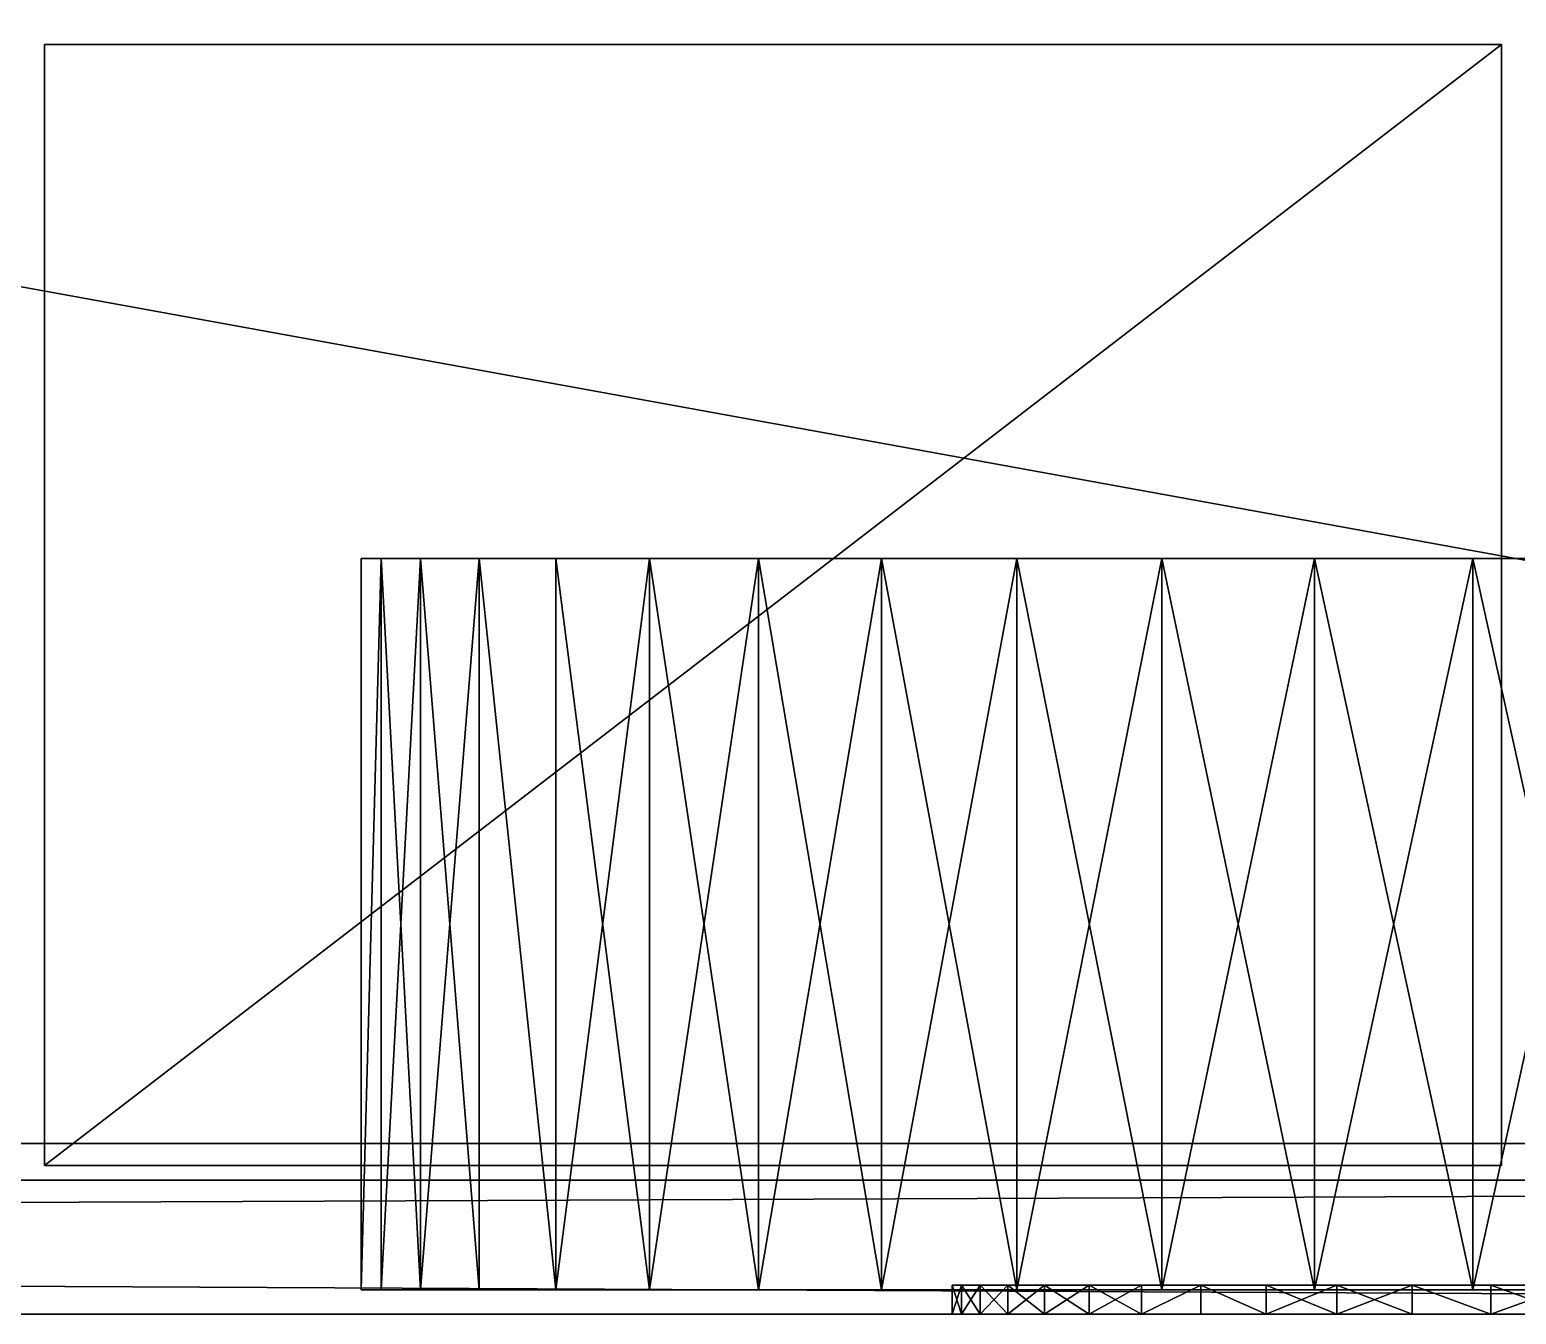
# Model space of a CAD drawing. Header units: millimetres. Extents: x -3100 to 14040, y -1280 to 1295.
# Drawn here: x 11725 to 12335, y -1280 to -753 of the extents above; entities that cross this region are included whole.
import ezdxf

# ---------------------------------------------------------------- set-up
doc = ezdxf.new("R2010")
doc.units = ezdxf.units.MM

msp = doc.modelspace()

# ---------------------------------------------------------------- linework, layer by layer
at = {"layer": 'CAD_75LAB'}
for points in [[(14040, -1280, 1160), (-40, -1280, 1160), (-40, 1280, 1160)], [(14040, 1280, 1160), (14040, -1280, 1160), (-40, 1280, 1160)], [(14040, -1280, 1250), (-40, 1280, 1250), (-40, -1280, 1250)], [(14040, 1280, 1250), (-40, 1280, 1250), (14040, -1280, 1250)], [(11731, -1219, 1253), (11731, -759, 1391), (11731, -759, 1253)], [(11731, -1219, 1391), (11731, -759, 1391), (11731, -1219, 1253)], [(12329, -759, 1391), (12329, -759, 1253), (11731, -759, 1253)], [(12329, -759, 1391), (11731, -759, 1253), (11731, -759, 1391)], [(12329, -759, 1253), (11731, -1219, 1253), (11731, -759, 1253)], [(12329, -759, 1253), (12329, -1219, 1253), (11731, -1219, 1253)], [(12329, -759, 1391), (11731, -759, 1391), (11731, -1219, 1391)], [(12329, -759, 1391), (11731, -1219, 1391), (12329, -1219, 1391)], [(11731, -1219, 1397), (11731, -759, 1535), (11731, -759, 1397)], [(11731, -1219, 1535), (11731, -759, 1535), (11731, -1219, 1397)], [(12329, -759, 1535), (12329, -759, 1397), (11731, -759, 1397)], [(12329, -759, 1535), (11731, -759, 1397), (11731, -759, 1535)], [(12329, -759, 1397), (11731, -1219, 1397), (11731, -759, 1397)], [(12329, -759, 1397), (12329, -1219, 1397), (11731, -1219, 1397)], [(12329, -759, 1535), (11731, -759, 1535), (11731, -1219, 1535)], [(12329, -759, 1535), (11731, -1219, 1535), (12329, -1219, 1535)], [(11731, -1219, 1541), (11731, -759, 1679), (11731, -759, 1541)], [(11731, -1219, 1679), (11731, -759, 1679), (11731, -1219, 1541)], [(12329, -759, 1679), (12329, -759, 1541), (11731, -759, 1541)], [(12329, -759, 1679), (11731, -759, 1541), (11731, -759, 1679)], [(12329, -759, 1541), (11731, -1219, 1541), (11731, -759, 1541)], [(12329, -759, 1541), (12329, -1219, 1541), (11731, -1219, 1541)], [(12329, -759, 1679), (11731, -759, 1679), (11731, -1219, 1679)], [(12329, -759, 1679), (11731, -1219, 1679), (12329, -1219, 1679)], [(11731, -1219, 1685), (11731, -759, 1823), (11731, -759, 1685)], [(11731, -1219, 1823), (11731, -759, 1823), (11731, -1219, 1685)], [(12329, -759, 1823), (12329, -759, 1685), (11731, -759, 1685)], [(12329, -759, 1823), (11731, -759, 1685), (11731, -759, 1823)], [(12329, -759, 1685), (11731, -1219, 1685), (11731, -759, 1685)], [(12329, -759, 1685), (12329, -1219, 1685), (11731, -1219, 1685)], [(12329, -759, 1823), (11731, -759, 1823), (11731, -1219, 1823)], [(12329, -759, 1823), (11731, -1219, 1823), (12329, -1219, 1823)], [(11731, -1219, 1829), (11731, -759, 1967), (11731, -759, 1829)], [(11731, -1219, 1967), (11731, -759, 1967), (11731, -1219, 1829)], [(12329, -759, 1967), (12329, -759, 1829), (11731, -759, 1829)], [(12329, -759, 1967), (11731, -759, 1829), (11731, -759, 1967)], [(12329, -759, 1829), (11731, -1219, 1829), (11731, -759, 1829)], [(12329, -759, 1829), (12329, -1219, 1829), (11731, -1219, 1829)], [(12329, -759, 1967), (11731, -759, 1967), (11731, -1219, 1967)], [(12329, -759, 1967), (11731, -1219, 1967), (12329, -1219, 1967)], [(11731, -1219, 1973), (11731, -759, 2111), (11731, -759, 1973)], [(11731, -1219, 2111), (11731, -759, 2111), (11731, -1219, 1973)], [(12329, -759, 2111), (12329, -759, 1973), (11731, -759, 1973)], [(12329, -759, 2111), (11731, -759, 1973), (11731, -759, 2111)], [(12329, -759, 1973), (11731, -1219, 1973), (11731, -759, 1973)], [(12329, -759, 1973), (12329, -1219, 1973), (11731, -1219, 1973)], [(12329, -759, 2111), (11731, -759, 2111), (11731, -1219, 2111)], [(12329, -759, 2111), (11731, -1219, 2111), (12329, -1219, 2111)], [(11731, -1219, 2117), (11731, -759, 2255), (11731, -759, 2117)], [(11731, -1219, 2255), (11731, -759, 2255), (11731, -1219, 2117)], [(12329, -759, 2255), (12329, -759, 2117), (11731, -759, 2117)], [(12329, -759, 2255), (11731, -759, 2117), (11731, -759, 2255)], [(12329, -759, 2117), (11731, -1219, 2117), (11731, -759, 2117)], [(12329, -759, 2117), (12329, -1219, 2117), (11731, -1219, 2117)], [(12329, -759, 2255), (11731, -759, 2255), (11731, -1219, 2255)], [(12329, -759, 2255), (11731, -1219, 2255), (12329, -1219, 2255)], [(11731, -1219, 2261), (11731, -759, 2399), (11731, -759, 2261)], [(11731, -1219, 2399), (11731, -759, 2399), (11731, -1219, 2261)], [(12329, -759, 2399), (12329, -759, 2261), (11731, -759, 2261)], [(12329, -759, 2399), (11731, -759, 2261), (11731, -759, 2399)], [(12329, -759, 2261), (11731, -1219, 2261), (11731, -759, 2261)], [(12329, -759, 2261), (12329, -1219, 2261), (11731, -1219, 2261)], [(12329, -759, 2399), (11731, -759, 2399), (11731, -1219, 2399)], [(12329, -759, 2399), (11731, -1219, 2399), (12329, -1219, 2399)], [(11731, -1219, 2405), (11731, -759, 2543), (11731, -759, 2405)], [(11731, -1219, 2543), (11731, -759, 2543), (11731, -1219, 2405)], [(12329, -759, 2543), (12329, -759, 2405), (11731, -759, 2405)], [(12329, -759, 2543), (11731, -759, 2405), (11731, -759, 2543)], [(12329, -759, 2405), (11731, -1219, 2405), (11731, -759, 2405)], [(12329, -759, 2405), (12329, -1219, 2405), (11731, -1219, 2405)], [(12329, -759, 2543), (11731, -759, 2543), (11731, -1219, 2543)], [(12329, -759, 2543), (11731, -1219, 2543), (12329, -1219, 2543)], [(11731, -1219, 2549), (11731, -759, 2687), (11731, -759, 2549)], [(11731, -1219, 2687), (11731, -759, 2687), (11731, -1219, 2549)], [(12329, -759, 2687), (12329, -759, 2549), (11731, -759, 2549)], [(12329, -759, 2687), (11731, -759, 2549), (11731, -759, 2687)], [(12329, -759, 2549), (11731, -1219, 2549), (11731, -759, 2549)], [(12329, -759, 2549), (12329, -1219, 2549), (11731, -1219, 2549)], [(12329, -759, 2687), (11731, -759, 2687), (11731, -1219, 2687)], [(12329, -759, 2687), (11731, -1219, 2687), (12329, -1219, 2687)], [(11731, -1219, 2693), (11731, -759, 2831), (11731, -759, 2693)], [(11731, -1219, 2831), (11731, -759, 2831), (11731, -1219, 2693)], [(12329, -759, 2831), (12329, -759, 2693), (11731, -759, 2693)], [(12329, -759, 2831), (11731, -759, 2693), (11731, -759, 2831)], [(12329, -759, 2693), (11731, -1219, 2693), (11731, -759, 2693)], [(12329, -759, 2693), (12329, -1219, 2693), (11731, -1219, 2693)], [(12329, -759, 2831), (11731, -759, 2831), (11731, -1219, 2831)], [(12329, -759, 2831), (11731, -1219, 2831), (12329, -1219, 2831)], [(11731, -1219, 2837), (11731, -759, 2975), (11731, -759, 2837)], [(11731, -1219, 2975), (11731, -759, 2975), (11731, -1219, 2837)], [(12329, -759, 2975), (12329, -759, 2837), (11731, -759, 2837)], [(12329, -759, 2975), (11731, -759, 2837), (11731, -759, 2975)], [(12329, -759, 2837), (11731, -1219, 2837), (11731, -759, 2837)], [(12329, -759, 2837), (12329, -1219, 2837), (11731, -1219, 2837)], [(12329, -759, 2975), (11731, -759, 2975), (11731, -1219, 2975)], [(12329, -759, 2975), (11731, -1219, 2975), (12329, -1219, 2975)], [(11731, -1219, 2981), (11731, -759, 3119), (11731, -759, 2981)], [(11731, -1219, 3119), (11731, -759, 3119), (11731, -1219, 2981)], [(12329, -759, 3119), (12329, -759, 2981), (11731, -759, 2981)], [(12329, -759, 3119), (11731, -759, 2981), (11731, -759, 3119)], [(12329, -759, 2981), (11731, -1219, 2981), (11731, -759, 2981)], [(12329, -759, 2981), (12329, -1219, 2981), (11731, -1219, 2981)], [(12329, -759, 3119), (11731, -759, 3119), (11731, -1219, 3119)], [(12329, -759, 3119), (11731, -1219, 3119), (12329, -1219, 3119)], [(11731, -1219, 3125), (11731, -759, 3263), (11731, -759, 3125)], [(11731, -1219, 3263), (11731, -759, 3263), (11731, -1219, 3125)], [(12329, -759, 3263), (12329, -759, 3125), (11731, -759, 3125)], [(12329, -759, 3263), (11731, -759, 3125), (11731, -759, 3263)], [(12329, -759, 3125), (11731, -1219, 3125), (11731, -759, 3125)], [(12329, -759, 3125), (12329, -1219, 3125), (11731, -1219, 3125)], [(12329, -759, 3263), (11731, -759, 3263), (11731, -1219, 3263)], [(12329, -759, 3263), (11731, -1219, 3263), (12329, -1219, 3263)], [(11731, -1219, 3269), (11731, -759, 3407), (11731, -759, 3269)], [(11731, -1219, 3407), (11731, -759, 3407), (11731, -1219, 3269)], [(12329, -759, 3407), (12329, -759, 3269), (11731, -759, 3269)], [(12329, -759, 3407), (11731, -759, 3269), (11731, -759, 3407)], [(12329, -759, 3269), (11731, -1219, 3269), (11731, -759, 3269)], [(12329, -759, 3269), (12329, -1219, 3269), (11731, -1219, 3269)], [(12329, -759, 3407), (11731, -759, 3407), (11731, -1219, 3407)], [(12329, -759, 3407), (11731, -1219, 3407), (12329, -1219, 3407)], [(11731, -1219, 3413), (11731, -759, 3551), (11731, -759, 3413)], [(11731, -1219, 3551), (11731, -759, 3551), (11731, -1219, 3413)], [(12329, -759, 3551), (12329, -759, 3413), (11731, -759, 3413)], [(12329, -759, 3551), (11731, -759, 3413), (11731, -759, 3551)], [(12329, -759, 3413), (11731, -1219, 3413), (11731, -759, 3413)], [(12329, -759, 3413), (12329, -1219, 3413), (11731, -1219, 3413)], [(12329, -759, 3551), (11731, -759, 3551), (11731, -1219, 3551)], [(12329, -759, 3551), (11731, -1219, 3551), (12329, -1219, 3551)], [(11731, -1219, 3557), (11731, -759, 3695), (11731, -759, 3557)], [(11731, -1219, 3695), (11731, -759, 3695), (11731, -1219, 3557)], [(12329, -759, 3695), (12329, -759, 3557), (11731, -759, 3557)], [(12329, -759, 3695), (11731, -759, 3557), (11731, -759, 3695)], [(12329, -759, 3557), (11731, -1219, 3557), (11731, -759, 3557)], [(12329, -759, 3557), (12329, -1219, 3557), (11731, -1219, 3557)], [(12329, -759, 3695), (11731, -759, 3695), (11731, -1219, 3695)], [(12329, -759, 3695), (11731, -1219, 3695), (12329, -1219, 3695)], [(11731, -1219, 3701), (11731, -759, 3839), (11731, -759, 3701)], [(11731, -1219, 3839), (11731, -759, 3839), (11731, -1219, 3701)], [(12329, -759, 3839), (12329, -759, 3701), (11731, -759, 3701)], [(12329, -759, 3839), (11731, -759, 3701), (11731, -759, 3839)], [(12329, -759, 3701), (11731, -1219, 3701), (11731, -759, 3701)], [(12329, -759, 3701), (12329, -1219, 3701), (11731, -1219, 3701)], [(12329, -759, 3839), (11731, -759, 3839), (11731, -1219, 3839)], [(12329, -759, 3839), (11731, -1219, 3839), (12329, -1219, 3839)], [(12329, -1219, 1253), (12329, -759, 1253), (12329, -759, 1391)], [(12329, -1219, 1391), (12329, -1219, 1253), (12329, -759, 1391)], [(12329, -1219, 1397), (12329, -759, 1397), (12329, -759, 1535)], [(12329, -1219, 1535), (12329, -1219, 1397), (12329, -759, 1535)], [(12329, -1219, 1541), (12329, -759, 1541), (12329, -759, 1679)], [(12329, -1219, 1679), (12329, -1219, 1541), (12329, -759, 1679)], [(12329, -1219, 1685), (12329, -759, 1685), (12329, -759, 1823)], [(12329, -1219, 1823), (12329, -1219, 1685), (12329, -759, 1823)], [(12329, -1219, 1829), (12329, -759, 1829), (12329, -759, 1967)], [(12329, -1219, 1967), (12329, -1219, 1829), (12329, -759, 1967)], [(12329, -1219, 1973), (12329, -759, 1973), (12329, -759, 2111)], [(12329, -1219, 2111), (12329, -1219, 1973), (12329, -759, 2111)], [(12329, -1219, 2117), (12329, -759, 2117), (12329, -759, 2255)], [(12329, -1219, 2255), (12329, -1219, 2117), (12329, -759, 2255)], [(12329, -1219, 2261), (12329, -759, 2261), (12329, -759, 2399)], [(12329, -1219, 2399), (12329, -1219, 2261), (12329, -759, 2399)], [(12329, -1219, 2405), (12329, -759, 2405), (12329, -759, 2543)], [(12329, -1219, 2543), (12329, -1219, 2405), (12329, -759, 2543)], [(12329, -1219, 2549), (12329, -759, 2549), (12329, -759, 2687)], [(12329, -1219, 2687), (12329, -1219, 2549), (12329, -759, 2687)], [(12329, -1219, 2693), (12329, -759, 2693), (12329, -759, 2831)], [(12329, -1219, 2831), (12329, -1219, 2693), (12329, -759, 2831)], [(12329, -1219, 2837), (12329, -759, 2837), (12329, -759, 2975)], [(12329, -1219, 2975), (12329, -1219, 2837), (12329, -759, 2975)], [(12329, -1219, 2981), (12329, -759, 2981), (12329, -759, 3119)], [(12329, -1219, 3119), (12329, -1219, 2981), (12329, -759, 3119)], [(12329, -1219, 3125), (12329, -759, 3125), (12329, -759, 3263)], [(12329, -1219, 3263), (12329, -1219, 3125), (12329, -759, 3263)], [(12329, -1219, 3269), (12329, -759, 3269), (12329, -759, 3407)], [(12329, -1219, 3407), (12329, -1219, 3269), (12329, -759, 3407)], [(12329, -1219, 3413), (12329, -759, 3413), (12329, -759, 3551)], [(12329, -1219, 3551), (12329, -1219, 3413), (12329, -759, 3551)], [(12329, -1219, 3557), (12329, -759, 3557), (12329, -759, 3695)], [(12329, -1219, 3695), (12329, -1219, 3557), (12329, -759, 3695)], [(12329, -1219, 3701), (12329, -759, 3701), (12329, -759, 3839)], [(12329, -1219, 3839), (12329, -1219, 3701), (12329, -759, 3839)], [(11861.02, -1270, 573.24), (11869.19, -1270, 639.22), (11869.19, -970, 639.22)], [(11861.02, -1270, 573.24), (11869.19, -970, 639.22), (11861.02, -970, 573.24)], [(11861.02, -1270, 506.76), (11861.02, -1270, 573.24), (11861.02, -970, 573.24)], [(11861.02, -1270, 506.76), (11861.02, -970, 573.24), (11861.02, -970, 506.76)], [(11861.02, -1270, 506.76), (11861.02, -970, 506.76), (11869.19, -970, 440.78)], [(11869.19, -1270, 440.78), (11861.02, -1270, 506.76), (11869.19, -970, 440.78)], [(11861.02, -970, 506.76), (11885.41, -970, 376.3), (11869.19, -970, 440.78)], [(11861.02, -970, 506.76), (11909.43, -970, 314.3), (11885.41, -970, 376.3)], [(11869.19, -970, 639.22), (11861.02, -970, 506.76), (11861.02, -970, 573.24)], [(11869.19, -970, 639.22), (11909.43, -970, 314.3), (11861.02, -970, 506.76)], [(11869.19, -1270, 639.22), (11885.41, -1270, 703.7), (11885.41, -970, 703.7)], [(11869.19, -1270, 639.22), (11885.41, -970, 703.7), (11869.19, -970, 639.22)], [(11885.41, -1270, 376.3), (11869.19, -1270, 440.78), (11869.19, -970, 440.78)], [(11885.41, -1270, 376.3), (11869.19, -970, 440.78), (11885.41, -970, 376.3)], [(11869.19, -970, 639.22), (12024.09, -970, 152.33), (11909.43, -970, 314.3)], [(12074.58, -970, 970.93), (11869.19, -970, 639.22), (11885.41, -970, 703.7)], [(12449.83, -970, 1077.7), (11869.19, -970, 639.22), (12074.58, -970, 970.93)], [(12449.83, -970, 1077.7), (12024.09, -970, 152.33), (11869.19, -970, 639.22)], [(11885.41, -1270, 703.7), (11909.43, -970, 765.7), (11885.41, -970, 703.7)], [(11885.41, -1270, 703.7), (11909.43, -1270, 765.7), (11909.43, -970, 765.7)], [(11909.43, -1270, 314.3), (11885.41, -1270, 376.3), (11885.41, -970, 376.3)], [(11909.43, -1270, 314.3), (11885.41, -970, 376.3), (11909.43, -970, 314.3)], [(11940.88, -970, 824.27), (11885.41, -970, 703.7), (11909.43, -970, 765.7)], [(12074.58, -970, 970.93), (11885.41, -970, 703.7), (11940.88, -970, 824.27)], [(11940.88, -1270, 824.27), (11940.88, -970, 824.27), (11909.43, -970, 765.7)], [(11909.43, -1270, 765.7), (11940.88, -1270, 824.27), (11909.43, -970, 765.7)], [(11940.88, -1270, 255.73), (11909.43, -1270, 314.3), (11909.43, -970, 314.3)], [(11940.88, -1270, 255.73), (11909.43, -970, 314.3), (11940.88, -970, 255.73)], [(11909.43, -970, 314.3), (12024.09, -970, 152.33), (11940.88, -970, 255.73)], [(11940.88, -1270, 824.27), (11979.3, -970, 878.54), (11940.88, -970, 824.27)], [(11940.88, -1270, 824.27), (11979.3, -1270, 878.54), (11979.3, -970, 878.54)], [(11979.3, -1270, 201.46), (11940.88, -1270, 255.73), (11940.88, -970, 255.73)], [(11979.3, -1270, 201.46), (11940.88, -970, 255.73), (11979.3, -970, 201.46)], [(11940.88, -970, 255.73), (12024.09, -970, 152.33), (11979.3, -970, 201.46)], [(12074.58, -970, 970.93), (11940.88, -970, 824.27), (11979.3, -970, 878.54)], [(11979.3, -1270, 878.54), (12024.09, -970, 927.67), (11979.3, -970, 878.54)], [(11979.3, -1270, 878.54), (12024.09, -1270, 927.67), (12024.09, -970, 927.67)], [(12024.09, -1270, 152.33), (11979.3, -1270, 201.46), (11979.3, -970, 201.46)], [(12024.09, -1270, 152.33), (11979.3, -970, 201.46), (12024.09, -970, 152.33)], [(12074.58, -970, 970.93), (11979.3, -970, 878.54), (12024.09, -970, 927.67)], [(12024.09, -1270, 927.67), (12074.58, -970, 970.93), (12024.09, -970, 927.67)], [(12024.09, -1270, 927.67), (12074.58, -1270, 970.93), (12074.58, -970, 970.93)], [(12074.58, -1270, 109.07), (12024.09, -1270, 152.33), (12024.09, -970, 152.33)], [(12074.58, -1270, 109.07), (12024.09, -970, 152.33), (12074.58, -970, 109.07)], [(12130, -970, 72.35), (12074.58, -970, 109.07), (12024.09, -970, 152.33)], [(12189.52, -970, 42.71), (12130, -970, 72.35), (12024.09, -970, 152.33)], [(12449.83, -970, 2.3), (12189.52, -970, 42.71), (12024.09, -970, 152.33)], [(12935.91, -970, 606.36), (12024.09, -970, 152.33), (12449.83, -970, 1077.7)], [(12935.91, -970, 606.36), (12449.83, -970, 2.3), (12024.09, -970, 152.33)], [(12074.58, -1270, 970.93), (12130, -970, 1007.65), (12074.58, -970, 970.93)], [(12074.58, -1270, 970.93), (12130, -1270, 1007.65), (12130, -970, 1007.65)], [(12130, -1270, 72.35), (12074.58, -1270, 109.07), (12074.58, -970, 109.07)], [(12130, -1270, 72.35), (12074.58, -970, 109.07), (12130, -970, 72.35)], [(12449.83, -970, 1077.7), (12074.58, -970, 970.93), (12130, -970, 1007.65)], [(12130, -1270, 1007.65), (12189.52, -970, 1037.29), (12130, -970, 1007.65)], [(12130, -1270, 1007.65), (12189.52, -1270, 1037.29), (12189.52, -970, 1037.29)], [(12189.52, -1270, 42.71), (12130, -1270, 72.35), (12130, -970, 72.35)], [(12189.52, -1270, 42.71), (12130, -970, 72.35), (12189.52, -970, 42.71)], [(12252.22, -970, 1059.39), (12130, -970, 1007.65), (12189.52, -970, 1037.29)], [(12449.83, -970, 1077.7), (12130, -970, 1007.65), (12252.22, -970, 1059.39)], [(12252.22, -1270, 1059.39), (12252.22, -970, 1059.39), (12189.52, -970, 1037.29)], [(12189.52, -1270, 1037.29), (12252.22, -1270, 1059.39), (12189.52, -970, 1037.29)], [(12189.52, -1270, 42.71), (12189.52, -970, 42.71), (12252.22, -970, 20.61)], [(12252.22, -1270, 20.61), (12189.52, -1270, 42.71), (12252.22, -970, 20.61)], [(12449.83, -970, 2.3), (12252.22, -970, 20.61), (12189.52, -970, 42.71)], [(12252.22, -1270, 1059.39), (12317.17, -970, 1073.61), (12252.22, -970, 1059.39)], [(12252.22, -1270, 1059.39), (12317.17, -1270, 1073.61), (12317.17, -970, 1073.61)], [(12317.17, -1270, 6.39), (12252.22, -1270, 20.61), (12252.22, -970, 20.61)], [(12317.17, -1270, 6.39), (12252.22, -970, 20.61), (12317.17, -970, 6.39)], [(12449.83, -970, 2.3), (12317.17, -970, 6.39), (12252.22, -970, 20.61)], [(12383.37, -970, 1079.74), (12252.22, -970, 1059.39), (12317.17, -970, 1073.61)], [(12449.83, -970, 1077.7), (12252.22, -970, 1059.39), (12383.37, -970, 1079.74)], [(12317.17, -1270, 1073.61), (12383.37, -1270, 1079.74), (12383.37, -970, 1079.74)], [(12317.17, -1270, 1073.61), (12383.37, -970, 1079.74), (12317.17, -970, 1073.61)], [(12383.37, -1270, 0.26), (12317.17, -1270, 6.39), (12317.17, -970, 6.39)], [(12383.37, -1270, 0.26), (12317.17, -970, 6.39), (12383.37, -970, 0.26)], [(12449.83, -970, 2.3), (12383.37, -970, 0.26), (12317.17, -970, 6.39)], [(14040, -1210, 1250), (-40, -1210, 1250), (-40, -1210, 1320)], [(14040, -1210, 1320), (14040, -1210, 1250), (-40, -1210, 1320)], [(14040, -1280, 1250), (-40, -1280, 1250), (-40, -1210, 1250)], [(14040, -1210, 1250), (14040, -1280, 1250), (-40, -1210, 1250)], [(14040, -1280, 1320), (-40, -1210, 1320), (-40, -1280, 1320)], [(14040, -1210, 1320), (-40, -1210, 1320), (14040, -1280, 1320)], [(12329, -1219, 1391), (11731, -1219, 1253), (12329, -1219, 1253)], [(12329, -1219, 1391), (11731, -1219, 1391), (11731, -1219, 1253)], [(12329, -1219, 1535), (11731, -1219, 1397), (12329, -1219, 1397)], [(12329, -1219, 1535), (11731, -1219, 1535), (11731, -1219, 1397)], [(12329, -1219, 1679), (11731, -1219, 1541), (12329, -1219, 1541)], [(12329, -1219, 1679), (11731, -1219, 1679), (11731, -1219, 1541)], [(12329, -1219, 1823), (11731, -1219, 1685), (12329, -1219, 1685)], [(12329, -1219, 1823), (11731, -1219, 1823), (11731, -1219, 1685)], [(12329, -1219, 1967), (11731, -1219, 1829), (12329, -1219, 1829)], [(12329, -1219, 1967), (11731, -1219, 1967), (11731, -1219, 1829)], [(12329, -1219, 2111), (11731, -1219, 1973), (12329, -1219, 1973)], [(12329, -1219, 2111), (11731, -1219, 2111), (11731, -1219, 1973)], [(12329, -1219, 2255), (11731, -1219, 2117), (12329, -1219, 2117)], [(12329, -1219, 2255), (11731, -1219, 2255), (11731, -1219, 2117)], [(12329, -1219, 2399), (11731, -1219, 2261), (12329, -1219, 2261)], [(12329, -1219, 2399), (11731, -1219, 2399), (11731, -1219, 2261)], [(12329, -1219, 2543), (11731, -1219, 2405), (12329, -1219, 2405)], [(12329, -1219, 2543), (11731, -1219, 2543), (11731, -1219, 2405)], [(12329, -1219, 2687), (11731, -1219, 2549), (12329, -1219, 2549)], [(12329, -1219, 2687), (11731, -1219, 2687), (11731, -1219, 2549)], [(12329, -1219, 2831), (11731, -1219, 2693), (12329, -1219, 2693)], [(12329, -1219, 2831), (11731, -1219, 2831), (11731, -1219, 2693)], [(12329, -1219, 2975), (11731, -1219, 2837), (12329, -1219, 2837)], [(12329, -1219, 2975), (11731, -1219, 2975), (11731, -1219, 2837)], [(12329, -1219, 3119), (11731, -1219, 2981), (12329, -1219, 2981)], [(12329, -1219, 3119), (11731, -1219, 3119), (11731, -1219, 2981)], [(12329, -1219, 3263), (11731, -1219, 3125), (12329, -1219, 3125)], [(12329, -1219, 3263), (11731, -1219, 3263), (11731, -1219, 3125)], [(12329, -1219, 3407), (11731, -1219, 3269), (12329, -1219, 3269)], [(12329, -1219, 3407), (11731, -1219, 3407), (11731, -1219, 3269)], [(12329, -1219, 3551), (11731, -1219, 3413), (12329, -1219, 3413)], [(12329, -1219, 3551), (11731, -1219, 3551), (11731, -1219, 3413)], [(12329, -1219, 3695), (11731, -1219, 3557), (12329, -1219, 3557)], [(12329, -1219, 3695), (11731, -1219, 3695), (11731, -1219, 3557)], [(12329, -1219, 3839), (11731, -1219, 3701), (12329, -1219, 3701)], [(12329, -1219, 3839), (11731, -1219, 3839), (11731, -1219, 3701)], [(14040, -1225, 3995), (14040, -1225, 3940), (-40, -1225, 3940)], [(14040, -1225, 3995), (-40, -1225, 3940), (-40, -1225, 3995)], [(14040, -1225, 3940), (-40, -1280, 3940), (-40, -1225, 3940)], [(14040, -1225, 3940), (14040, -1280, 3940), (-40, -1280, 3940)], [(14040, -1225, 3995), (-40, -1225, 3995), (-40, -1280, 3995)], [(14040, -1225, 3995), (-40, -1280, 3995), (14040, -1280, 3995)], [(12103.48, -1280, 556.96), (12107.35, -1280, 590.65), (12107.35, -1268, 590.65)], [(12103.48, -1280, 556.96), (12107.35, -1268, 590.65), (12103.48, -1268, 556.96)], [(12103.48, -1280, 556.96), (12103.48, -1268, 556.96), (12103.48, -1268, 523.04)], [(12103.48, -1280, 523.04), (12103.48, -1280, 556.96), (12103.48, -1268, 523.04)], [(12107.35, -1280, 489.35), (12103.48, -1280, 523.04), (12103.48, -1268, 523.04)], [(12107.35, -1280, 489.35), (12103.48, -1268, 523.04), (12107.35, -1268, 489.35)], [(12103.48, -1268, 556.96), (12107.35, -1268, 489.35), (12103.48, -1268, 523.04)], [(12103.48, -1268, 556.96), (12115.03, -1268, 456.33), (12107.35, -1268, 489.35)], [(12103.48, -1268, 556.96), (12126.43, -1268, 424.39), (12115.03, -1268, 456.33)], [(12115.03, -1268, 623.67), (12103.48, -1268, 556.96), (12107.35, -1268, 590.65)], [(12181.19, -1268, 740.82), (12103.48, -1268, 556.96), (12115.03, -1268, 623.67)], [(12261.4, -1268, 802.68), (12103.48, -1268, 556.96), (12181.19, -1268, 740.82)], [(12261.4, -1268, 802.68), (12126.43, -1268, 424.39), (12103.48, -1268, 556.96)], [(12107.35, -1280, 590.65), (12115.03, -1280, 623.67), (12115.03, -1268, 623.67)], [(12107.35, -1280, 590.65), (12115.03, -1268, 623.67), (12107.35, -1268, 590.65)], [(12115.03, -1280, 456.33), (12107.35, -1280, 489.35), (12107.35, -1268, 489.35)], [(12115.03, -1280, 456.33), (12107.35, -1268, 489.35), (12115.03, -1268, 456.33)], [(12115.03, -1280, 623.67), (12126.43, -1280, 655.61), (12126.43, -1268, 655.61)], [(12115.03, -1280, 623.67), (12126.43, -1268, 655.61), (12115.03, -1268, 623.67)], [(12126.43, -1280, 424.39), (12115.03, -1280, 456.33), (12115.03, -1268, 456.33)], [(12126.43, -1280, 424.39), (12115.03, -1268, 456.33), (12126.43, -1268, 424.39)], [(12159.72, -1268, 714.57), (12115.03, -1268, 623.67), (12126.43, -1268, 655.61)], [(12181.19, -1268, 740.82), (12115.03, -1268, 623.67), (12159.72, -1268, 714.57)], [(12126.43, -1280, 655.61), (12141.39, -1280, 686.04), (12141.39, -1268, 686.04)], [(12126.43, -1280, 655.61), (12141.39, -1268, 686.04), (12126.43, -1268, 655.61)], [(12141.39, -1280, 393.96), (12126.43, -1280, 424.39), (12126.43, -1268, 424.39)], [(12141.39, -1280, 393.96), (12126.43, -1268, 424.39), (12141.39, -1268, 393.96)], [(12126.43, -1268, 424.39), (12159.72, -1268, 365.43), (12141.39, -1268, 393.96)], [(12126.43, -1268, 424.39), (12181.19, -1268, 339.18), (12159.72, -1268, 365.43)], [(12159.72, -1268, 714.57), (12126.43, -1268, 655.61), (12141.39, -1268, 686.04)], [(12261.4, -1268, 802.68), (12181.19, -1268, 339.18), (12126.43, -1268, 424.39)], [(12159.72, -1280, 714.57), (12159.72, -1268, 714.57), (12141.39, -1268, 686.04)], [(12141.39, -1280, 686.04), (12159.72, -1280, 714.57), (12141.39, -1268, 686.04)], [(12141.39, -1280, 393.96), (12141.39, -1268, 393.96), (12159.72, -1268, 365.43)], [(12159.72, -1280, 365.43), (12141.39, -1280, 393.96), (12159.72, -1268, 365.43)], [(12159.72, -1280, 714.57), (12181.19, -1280, 740.82), (12181.19, -1268, 740.82)], [(12159.72, -1280, 714.57), (12181.19, -1268, 740.82), (12159.72, -1268, 714.57)], [(12181.19, -1280, 339.18), (12159.72, -1280, 365.43), (12159.72, -1268, 365.43)], [(12181.19, -1280, 339.18), (12159.72, -1268, 365.43), (12181.19, -1268, 339.18)], [(12181.19, -1280, 740.82), (12205.51, -1268, 764.46), (12181.19, -1268, 740.82)], [(12181.19, -1280, 740.82), (12205.51, -1280, 764.46), (12205.51, -1268, 764.46)], [(12181.19, -1280, 339.18), (12181.19, -1268, 339.18), (12205.51, -1268, 315.54)], [(12205.51, -1280, 315.54), (12181.19, -1280, 339.18), (12205.51, -1268, 315.54)], [(12232.36, -1268, 294.83), (12205.51, -1268, 315.54), (12181.19, -1268, 339.18)], [(12261.4, -1268, 277.32), (12232.36, -1268, 294.83), (12181.19, -1268, 339.18)], [(12261.4, -1268, 802.68), (12181.19, -1268, 740.82), (12205.51, -1268, 764.46)], [(12261.4, -1268, 802.68), (12261.4, -1268, 277.32), (12181.19, -1268, 339.18)], [(12232.36, -1280, 785.17), (12232.36, -1268, 785.17), (12205.51, -1268, 764.46)], [(12205.51, -1280, 764.46), (12232.36, -1280, 785.17), (12205.51, -1268, 764.46)], [(12232.36, -1280, 294.83), (12205.51, -1280, 315.54), (12205.51, -1268, 315.54)], [(12232.36, -1280, 294.83), (12205.51, -1268, 315.54), (12232.36, -1268, 294.83)], [(12261.4, -1268, 802.68), (12205.51, -1268, 764.46), (12232.36, -1268, 785.17)], [(12261.4, -1280, 802.68), (12261.4, -1268, 802.68), (12232.36, -1268, 785.17)], [(12232.36, -1280, 785.17), (12261.4, -1280, 802.68), (12232.36, -1268, 785.17)], [(12232.36, -1280, 294.83), (12232.36, -1268, 294.83), (12261.4, -1268, 277.32)], [(12261.4, -1280, 277.32), (12232.36, -1280, 294.83), (12261.4, -1268, 277.32)], [(12261.4, -1280, 802.68), (12292.25, -1268, 816.76), (12261.4, -1268, 802.68)], [(12261.4, -1280, 802.68), (12292.25, -1280, 816.76), (12292.25, -1268, 816.76)], [(12292.25, -1280, 263.24), (12261.4, -1280, 277.32), (12261.4, -1268, 277.32)], [(12292.25, -1280, 263.24), (12261.4, -1268, 277.32), (12292.25, -1268, 263.24)], [(12324.5, -1268, 827.24), (12261.4, -1268, 277.32), (12261.4, -1268, 802.68)], [(12324.5, -1268, 827.24), (12261.4, -1268, 802.68), (12292.25, -1268, 816.76)], [(12324.5, -1268, 827.24), (12292.25, -1268, 263.24), (12261.4, -1268, 277.32)], [(12324.5, -1280, 827.24), (12324.5, -1268, 827.24), (12292.25, -1268, 816.76)], [(12292.25, -1280, 816.76), (12324.5, -1280, 827.24), (12292.25, -1268, 816.76)], [(12324.5, -1280, 252.76), (12292.25, -1280, 263.24), (12292.25, -1268, 263.24)], [(12324.5, -1280, 252.76), (12292.25, -1268, 263.24), (12324.5, -1268, 252.76)], [(12391.52, -1268, 243.12), (12324.5, -1268, 252.76), (12292.25, -1268, 263.24)], [(12458.98, -1268, 248.92), (12391.52, -1268, 243.12), (12292.25, -1268, 263.24)], [(12523.38, -1268, 269.84), (12458.98, -1268, 248.92), (12292.25, -1268, 263.24)], [(12581.36, -1268, 304.81), (12523.38, -1268, 269.84), (12292.25, -1268, 263.24)], [(12523.38, -1268, 810.16), (12292.25, -1268, 263.24), (12324.5, -1268, 827.24)], [(12523.38, -1268, 810.16), (12581.36, -1268, 304.81), (12292.25, -1268, 263.24)], [(12357.73, -1280, 833.98), (12357.73, -1268, 833.98), (12324.5, -1268, 827.24)], [(12324.5, -1280, 827.24), (12357.73, -1280, 833.98), (12324.5, -1268, 827.24)], [(12324.5, -1280, 252.76), (12324.5, -1268, 252.76), (12357.73, -1268, 246.02)], [(12357.73, -1280, 246.02), (12324.5, -1280, 252.76), (12357.73, -1268, 246.02)], [(12391.52, -1268, 243.12), (12357.73, -1268, 246.02), (12324.5, -1268, 252.76)], [(12425.42, -1268, 835.91), (12324.5, -1268, 827.24), (12357.73, -1268, 833.98)], [(12458.98, -1268, 831.08), (12324.5, -1268, 827.24), (12425.42, -1268, 835.91)], [(12523.38, -1268, 810.16), (12324.5, -1268, 827.24), (12458.98, -1268, 831.08)], [(11861.02, -1270, 506.76), (11869.19, -1270, 440.78), (11885.41, -1270, 376.3)], [(11861.02, -1270, 506.76), (11885.41, -1270, 376.3), (11909.43, -1270, 314.3)], [(11869.19, -1270, 639.22), (11861.02, -1270, 573.24), (11861.02, -1270, 506.76)], [(11869.19, -1270, 639.22), (11861.02, -1270, 506.76), (11909.43, -1270, 314.3)], [(11869.19, -1270, 639.22), (11909.43, -1270, 314.3), (12024.09, -1270, 152.33)], [(12074.58, -1270, 970.93), (11885.41, -1270, 703.7), (11869.19, -1270, 639.22)], [(12449.83, -1270, 1077.7), (12074.58, -1270, 970.93), (11869.19, -1270, 639.22)], [(12449.83, -1270, 1077.7), (11869.19, -1270, 639.22), (12024.09, -1270, 152.33)], [(11940.88, -1270, 824.27), (11909.43, -1270, 765.7), (11885.41, -1270, 703.7)], [(12074.58, -1270, 970.93), (11940.88, -1270, 824.27), (11885.41, -1270, 703.7)], [(11909.43, -1270, 314.3), (11940.88, -1270, 255.73), (12024.09, -1270, 152.33)], [(11940.88, -1270, 255.73), (11979.3, -1270, 201.46), (12024.09, -1270, 152.33)], [(12074.58, -1270, 970.93), (11979.3, -1270, 878.54), (11940.88, -1270, 824.27)], [(12074.58, -1270, 970.93), (12024.09, -1270, 927.67), (11979.3, -1270, 878.54)], [(12130, -1270, 72.35), (12024.09, -1270, 152.33), (12074.58, -1270, 109.07)], [(12189.52, -1270, 42.71), (12024.09, -1270, 152.33), (12130, -1270, 72.35)], [(12449.83, -1270, 2.3), (12024.09, -1270, 152.33), (12189.52, -1270, 42.71)], [(12935.91, -1270, 606.36), (12449.83, -1270, 1077.7), (12024.09, -1270, 152.33)], [(12935.91, -1270, 606.36), (12024.09, -1270, 152.33), (12449.83, -1270, 2.3)], [(12449.83, -1270, 1077.7), (12130, -1270, 1007.65), (12074.58, -1270, 970.93)], [(12252.22, -1270, 1059.39), (12189.52, -1270, 1037.29), (12130, -1270, 1007.65)], [(12449.83, -1270, 1077.7), (12252.22, -1270, 1059.39), (12130, -1270, 1007.65)], [(12449.83, -1270, 2.3), (12189.52, -1270, 42.71), (12252.22, -1270, 20.61)], [(12449.83, -1270, 2.3), (12252.22, -1270, 20.61), (12317.17, -1270, 6.39)], [(12383.37, -1270, 1079.74), (12317.17, -1270, 1073.61), (12252.22, -1270, 1059.39)], [(12449.83, -1270, 1077.7), (12383.37, -1270, 1079.74), (12252.22, -1270, 1059.39)], [(12449.83, -1270, 2.3), (12317.17, -1270, 6.39), (12383.37, -1270, 0.26)], [(14040, -1280, 1160), (-40, -1280, 1250), (-40, -1280, 1160)], [(14040, -1280, 1250), (-40, -1280, 1250), (14040, -1280, 1160)], [(14040, -1280, 3995), (-40, -1280, 3940), (14040, -1280, 3940)], [(14040, -1280, 3995), (-40, -1280, 3995), (-40, -1280, 3940)], [(14040, -1280, 1250), (-40, -1280, 1320), (-40, -1280, 1250)], [(14040, -1280, 1320), (-40, -1280, 1320), (14040, -1280, 1250)], [(12103.48, -1280, 556.96), (12103.48, -1280, 523.04), (12107.35, -1280, 489.35)], [(12103.48, -1280, 556.96), (12107.35, -1280, 489.35), (12115.03, -1280, 456.33)], [(12103.48, -1280, 556.96), (12115.03, -1280, 456.33), (12126.43, -1280, 424.39)], [(12115.03, -1280, 623.67), (12107.35, -1280, 590.65), (12103.48, -1280, 556.96)], [(12181.19, -1280, 740.82), (12115.03, -1280, 623.67), (12103.48, -1280, 556.96)], [(12261.4, -1280, 802.68), (12181.19, -1280, 740.82), (12103.48, -1280, 556.96)], [(12261.4, -1280, 802.68), (12103.48, -1280, 556.96), (12126.43, -1280, 424.39)], [(12159.72, -1280, 714.57), (12126.43, -1280, 655.61), (12115.03, -1280, 623.67)], [(12181.19, -1280, 740.82), (12159.72, -1280, 714.57), (12115.03, -1280, 623.67)], [(12126.43, -1280, 424.39), (12141.39, -1280, 393.96), (12159.72, -1280, 365.43)], [(12126.43, -1280, 424.39), (12159.72, -1280, 365.43), (12181.19, -1280, 339.18)], [(12159.72, -1280, 714.57), (12141.39, -1280, 686.04), (12126.43, -1280, 655.61)], [(12261.4, -1280, 802.68), (12126.43, -1280, 424.39), (12181.19, -1280, 339.18)], [(12232.36, -1280, 294.83), (12181.19, -1280, 339.18), (12205.51, -1280, 315.54)], [(12261.4, -1280, 277.32), (12181.19, -1280, 339.18), (12232.36, -1280, 294.83)], [(12261.4, -1280, 802.68), (12205.51, -1280, 764.46), (12181.19, -1280, 740.82)], [(12261.4, -1280, 802.68), (12181.19, -1280, 339.18), (12261.4, -1280, 277.32)], [(12261.4, -1280, 802.68), (12232.36, -1280, 785.17), (12205.51, -1280, 764.46)], [(12324.5, -1280, 827.24), (12261.4, -1280, 802.68), (12261.4, -1280, 277.32)], [(12324.5, -1280, 827.24), (12292.25, -1280, 816.76), (12261.4, -1280, 802.68)], [(12324.5, -1280, 827.24), (12261.4, -1280, 277.32), (12292.25, -1280, 263.24)], [(12391.52, -1280, 243.12), (12292.25, -1280, 263.24), (12324.5, -1280, 252.76)], [(12458.98, -1280, 248.92), (12292.25, -1280, 263.24), (12391.52, -1280, 243.12)], [(12523.38, -1280, 269.84), (12292.25, -1280, 263.24), (12458.98, -1280, 248.92)], [(12581.36, -1280, 304.81), (12292.25, -1280, 263.24), (12523.38, -1280, 269.84)], [(12523.38, -1280, 810.16), (12324.5, -1280, 827.24), (12292.25, -1280, 263.24)], [(12523.38, -1280, 810.16), (12292.25, -1280, 263.24), (12581.36, -1280, 304.81)], [(12391.52, -1280, 243.12), (12324.5, -1280, 252.76), (12357.73, -1280, 246.02)], [(12425.42, -1280, 835.91), (12357.73, -1280, 833.98), (12324.5, -1280, 827.24)], [(12458.98, -1280, 831.08), (12425.42, -1280, 835.91), (12324.5, -1280, 827.24)], [(12523.38, -1280, 810.16), (12458.98, -1280, 831.08), (12324.5, -1280, 827.24)]]:
    msp.add_3dface(points, dxfattribs=at)

doc.saveas('drawing.dxf')
